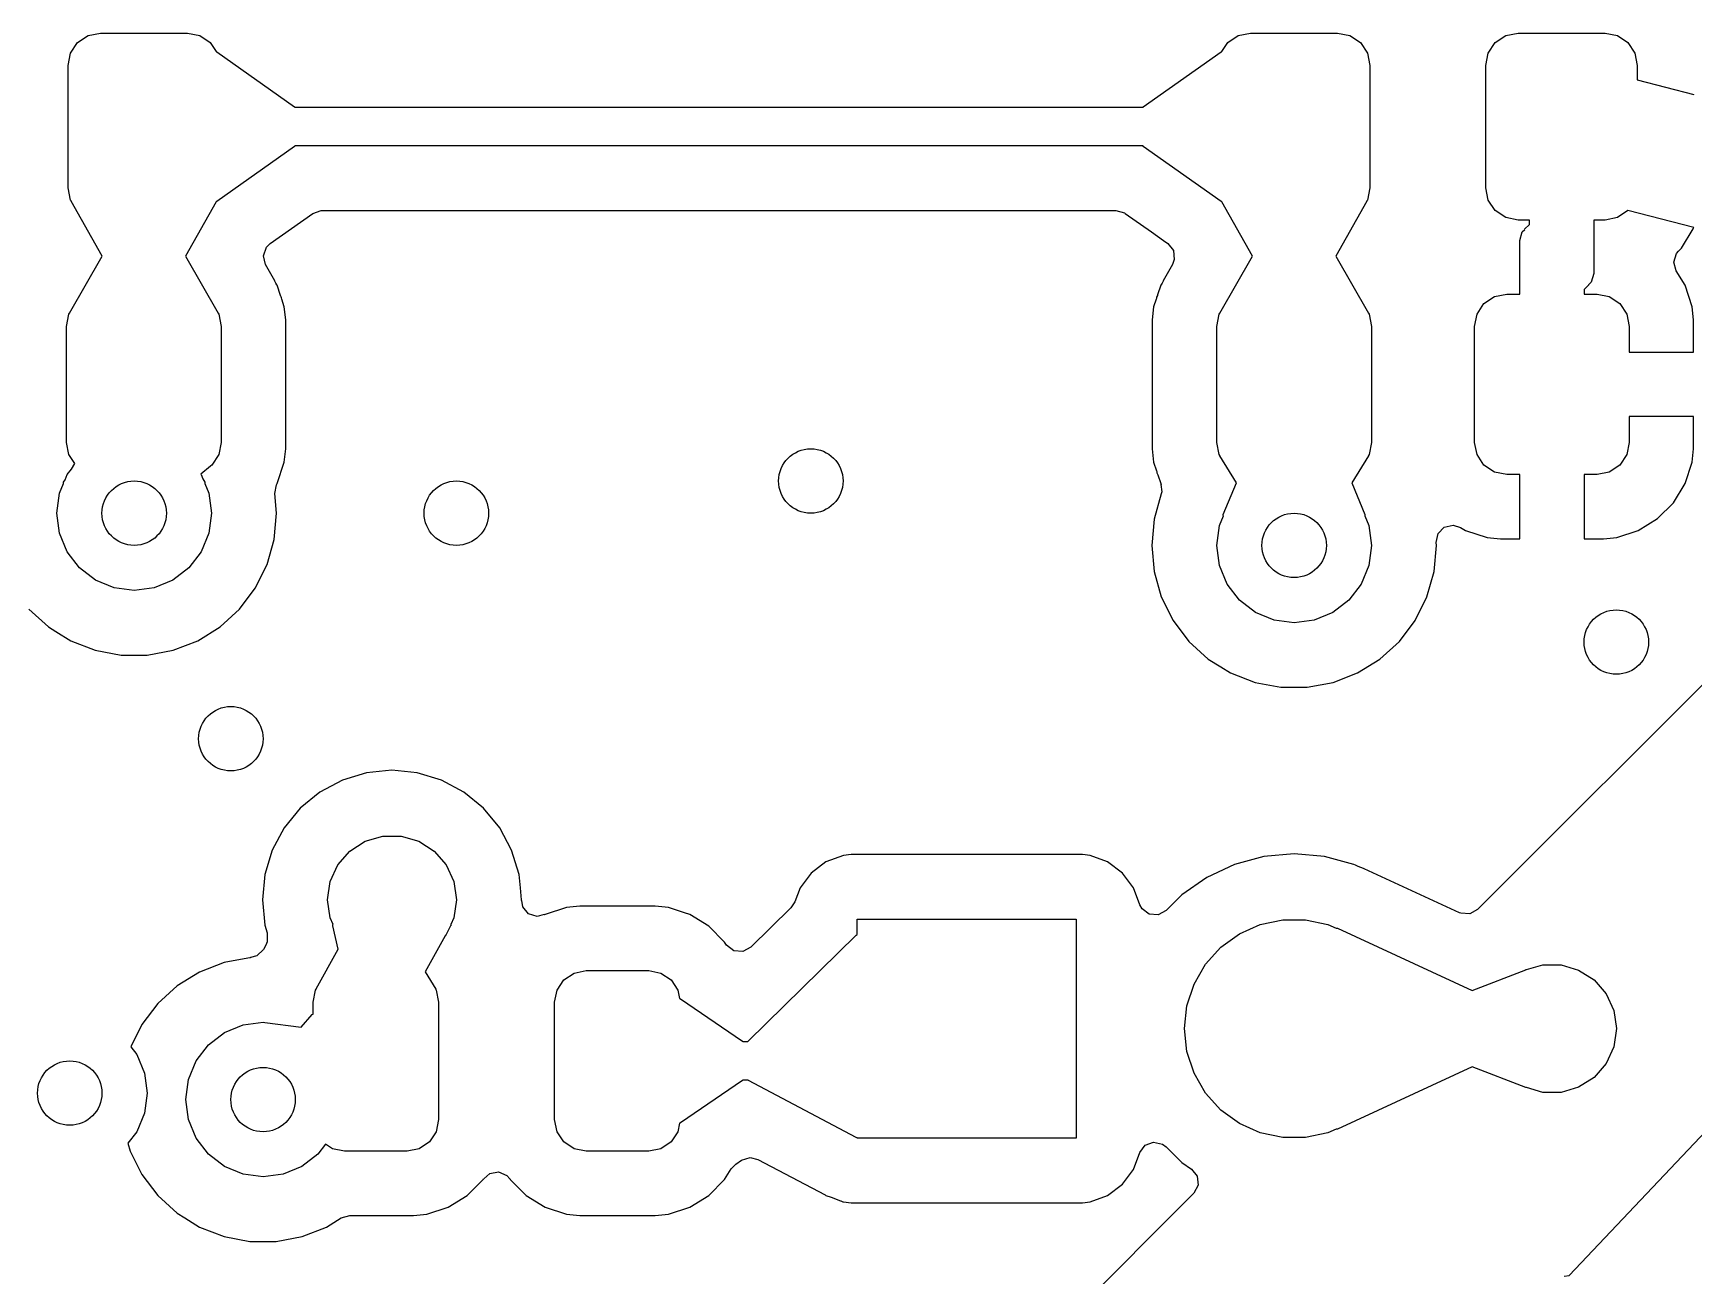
# Model space of a CAD drawing. Extents: x 90 to 175, y -109.5 to -35.9.
# Drawn here: x 116.22 to 129.1, y -70.92 to -61.27 of the extents above; entities that cross this region are included whole.
import ezdxf

# ---------------------------------------------------------------- set-up
doc = ezdxf.new("R2010")
doc.units = 0
doc.layers.add('BLACK', color=7, linetype='CONTINUOUS')

msp = doc.modelspace()

# ---------------------------------------------------------------- linework, layer by layer
at = {"layer": 'BLACK', "linetype": 'CONTINUOUS'}
for p, q in [((116.560723, -61.348223), (116.641829, -61.29403)), ((116.641829, -61.29403), (116.7375, -61.275)), ((116.7375, -61.275), (117.4125, -61.275)), ((117.4125, -61.275), (117.508171, -61.29403)), ((117.508171, -61.29403), (117.589277, -61.348223)), ((125.485723, -61.348223), (125.566829, -61.29403)), ((125.566829, -61.29403), (125.6625, -61.275)), ((125.6625, -61.275), (126.3375, -61.275)), ((126.3375, -61.275), (126.433171, -61.29403)), ((126.433171, -61.29403), (126.514277, -61.348223)), ((127.560723, -61.348223), (127.641829, -61.29403)), ((127.641829, -61.29403), (127.7375, -61.275)), ((127.7375, -61.275), (128.4125, -61.275)), ((128.4125, -61.275), (128.508171, -61.29403)), ((128.508171, -61.29403), (128.589277, -61.348223)), ((116.4875, -61.525), (116.50653, -61.429329)), ((116.50653, -61.429329), (116.560723, -61.348223)), ((117.589277, -61.348223), (117.635025, -61.416691)), ((117.635025, -61.416691), (117.640491, -61.418354)), ((117.640491, -61.418354), (118.245063, -61.846503)), ((124.82993, -61.846508), (125.434509, -61.418353)), ((125.434509, -61.418353), (125.439643, -61.417186)), ((125.439643, -61.417186), (125.485723, -61.348223)), ((126.514277, -61.348223), (126.56847, -61.429329)), ((126.56847, -61.429329), (126.5875, -61.525)), ((127.4875, -61.525), (127.50653, -61.429329)), ((127.50653, -61.429329), (127.560723, -61.348223)), ((128.589277, -61.348223), (128.64347, -61.429329)), ((128.64347, -61.429329), (128.6625, -61.525)), ((116.4875, -62.475), (116.4875, -61.525)), ((126.5875, -61.525), (126.5875, -62.475)), ((127.4875, -62.475), (127.4875, -61.525)), ((128.6625, -61.525), (128.6625, -61.636006)), ((128.6625, -61.636006), (129.101376, -61.75)), ((118.245063, -61.846503), (118.247264, -61.85)), ((118.247264, -61.85), (124.827506, -61.85)), ((124.827506, -61.85), (124.828427, -61.847777)), ((124.828427, -61.847777), (124.82993, -61.846508)), ((118.245062, -62.153497), (117.640491, -62.581645)), ((118.246573, -62.152222), (118.245062, -62.153497)), ((118.247493, -62.15), (118.246573, -62.152222)), ((124.827736, -62.15), (118.247493, -62.15)), ((124.829938, -62.153497), (124.827736, -62.15)), ((125.434508, -62.581645), (124.829938, -62.153497)), ((116.50653, -62.570671), (116.4875, -62.475)), ((126.5875, -62.475), (126.56847, -62.570671)), ((127.50653, -62.570671), (127.4875, -62.475)), ((116.510702, -62.576915), (116.50653, -62.570671)), ((116.510881, -62.578385), (116.510702, -62.576915)), ((116.751142, -63.004301), (116.510881, -62.578385)), ((117.636806, -62.582482), (117.398856, -63.004301)), ((117.640491, -62.581645), (117.636806, -62.582482)), ((125.438385, -62.582824), (125.434508, -62.581645)), ((125.676142, -63.004301), (125.438385, -62.582824)), ((126.564117, -62.578387), (126.323856, -63.004301)), ((126.564641, -62.5764), (126.564117, -62.578387)), ((126.56847, -62.570671), (126.564641, -62.5764)), ((127.560723, -62.651777), (127.50653, -62.570671)), ((118.054788, -62.907668), (118.385723, -62.673305)), ((118.385723, -62.673305), (118.451809, -62.650626)), ((118.451809, -62.650626), (118.457387, -62.6505)), ((118.457387, -62.6505), (124.617612, -62.6505)), ((124.617612, -62.6505), (124.684651, -62.670185)), ((124.684651, -62.670185), (124.689276, -62.673306)), ((124.689276, -62.673306), (124.893079, -62.817636)), ((127.641829, -62.70597), (127.560723, -62.651777)), ((127.7375, -62.725), (127.641829, -62.70597)), ((127.825, -62.725), (127.7375, -62.725)), ((127.825, -62.76), (127.825, -62.725)), ((128.4125, -62.725), (128.325, -62.725)), ((128.325, -62.725), (128.325, -63.141)), ((128.508171, -62.70597), (128.4125, -62.725)), ((128.589277, -62.651777), (128.508171, -62.70597)), ((128.590192, -62.650407), (128.589277, -62.651777)), ((129.100552, -62.782968), (128.590192, -62.650407)), ((124.893079, -62.817636), (124.986788, -62.884)), ((127.75, -62.884), (127.769685, -62.816961)), ((127.769685, -62.816961), (127.790921, -62.798559)), ((127.788681, -62.796319), (127.825, -62.76)), ((127.790921, -62.798559), (127.788681, -62.796319)), ((129.004817, -62.943342), (129.096856, -62.794124)), ((129.096856, -62.794124), (129.096858, -62.794119)), ((129.096858, -62.794119), (129.100552, -62.782968)), ((116.498603, -63.446323), (116.751142, -63.004301)), ((117.398856, -63.004301), (117.651395, -63.446322)), ((118.002624, -63.002398), (118.025775, -62.936475)), ((118.018788, -63.070371), (118.002624, -63.002398)), ((118.025775, -62.936475), (118.054788, -62.907668)), ((124.986788, -62.884), (125.020205, -62.907665)), ((125.020205, -62.907665), (125.063538, -62.962474)), ((125.063538, -62.962474), (125.070361, -63.032009)), ((125.423603, -63.446323), (125.676142, -63.004301)), ((126.323856, -63.004301), (126.576395, -63.446322)), ((127.75, -63.3), (127.75, -62.884)), ((128.946426, -63.050821), (128.967349, -62.984158)), ((128.967349, -62.984158), (128.982725, -62.965434)), ((128.982725, -62.965434), (129.004817, -62.943342)), ((118.090311, -63.195557), (118.018788, -63.070371)), ((125.056208, -63.070371), (124.984691, -63.195549)), ((125.070361, -63.032009), (125.056208, -63.070371)), ((128.964866, -63.118214), (128.946426, -63.050821)), ((129.034356, -63.230875), (128.964866, -63.118214)), ((118.090311, -63.195558), (118.090311, -63.195557)), ((118.090313, -63.195562), (118.090311, -63.195558)), ((118.092227, -63.199547), (118.090313, -63.195562)), ((118.092336, -63.199494), (118.092227, -63.199547)), ((118.099901, -63.214594), (118.092336, -63.199494)), ((118.107207, -63.22644), (118.099901, -63.214594)), ((118.109814, -63.230666), (118.107207, -63.22644)), ((118.136023, -63.309759), (118.109814, -63.230666)), ((124.965185, -63.230668), (124.940164, -63.306172)), ((124.975098, -63.214596), (124.965185, -63.230667)), ((124.965185, -63.230667), (124.965185, -63.230668)), ((124.982777, -63.199371), (124.975098, -63.214596)), ((124.982831, -63.199397), (124.982777, -63.199371)), ((124.98437, -63.196213), (124.982831, -63.199397)), ((124.984632, -63.195695), (124.98437, -63.196213)), ((124.984684, -63.195563), (124.984632, -63.195695)), ((124.984691, -63.195549), (124.984684, -63.195563)), ((128.286319, -63.228681), (128.25, -63.265)), ((128.305315, -63.208039), (128.284078, -63.22644)), ((128.284078, -63.22644), (128.286319, -63.228681)), ((128.325, -63.141), (128.305315, -63.208039)), ((129.034358, -63.23088), (129.034356, -63.230875)), ((129.089505, -63.397302), (129.034358, -63.23088)), ((118.138549, -63.317383), (118.136023, -63.309759)), ((118.13974, -63.320664), (118.138549, -63.317383)), ((118.143181, -63.329374), (118.13974, -63.320664)), ((118.143182, -63.329379), (118.143181, -63.329374)), ((118.143204, -63.329497), (118.143182, -63.329379)), ((118.145352, -63.33791), (118.143204, -63.329497)), ((118.164998, -63.397199), (118.145352, -63.33791)), ((124.929306, -63.338943), (124.910001, -63.397201)), ((124.930953, -63.332996), (124.929306, -63.338943)), ((124.931569, -63.330248), (124.930953, -63.332996)), ((124.933107, -63.324074), (124.931569, -63.330248)), ((124.938852, -63.309759), (124.933107, -63.324074)), ((124.940164, -63.306172), (124.938852, -63.309759)), ((127.41903, -63.454329), (127.473223, -63.373223)), ((127.473223, -63.373223), (127.554329, -63.31903)), ((127.554329, -63.31903), (127.65, -63.3)), ((127.65, -63.3), (127.75, -63.3)), ((128.25, -63.265), (128.25, -63.3)), ((128.25, -63.3), (128.35, -63.3)), ((128.35, -63.3), (128.445671, -63.31903)), ((128.445671, -63.31903), (128.526777, -63.373223)), ((128.526777, -63.373223), (128.58097, -63.454329)), ((116.475, -63.55), (116.49403, -63.454329)), ((116.49403, -63.454329), (116.498141, -63.448176)), ((116.498141, -63.448176), (116.498603, -63.446323)), ((117.651395, -63.446322), (117.651577, -63.447754)), ((117.651577, -63.447754), (117.65597, -63.454329)), ((117.65597, -63.454329), (117.675, -63.55)), ((118.164999, -63.397203), (118.164998, -63.397199)), ((118.175499, -63.499992), (118.164999, -63.397203)), ((118.1755, -64.500009), (118.175499, -63.499992)), ((124.910001, -63.397201), (124.8995, -63.499983)), ((124.8995, -63.499983), (124.8995, -64.500001)), ((125.4, -63.55), (125.41903, -63.454329)), ((125.41903, -63.454329), (125.423141, -63.448176)), ((125.423141, -63.448176), (125.423603, -63.446323)), ((126.576395, -63.446322), (126.576577, -63.447754)), ((126.576577, -63.447754), (126.58097, -63.454329)), ((126.58097, -63.454329), (126.6, -63.55)), ((127.4, -63.55), (127.41903, -63.454329)), ((128.58097, -63.454329), (128.6, -63.55)), ((129.099998, -63.500013), (129.089505, -63.397302)), ((129.099999, -63.500028), (129.099998, -63.500013)), ((129.099999, -63.75), (129.099999, -63.500028)), ((116.475, -64.45), (116.475, -63.55)), ((117.675, -63.55), (117.675, -64.45)), ((125.4, -64.45), (125.4, -63.55)), ((126.6, -63.55), (126.6, -64.45)), ((127.4, -64.45), (127.4, -63.55)), ((131.963681, -63.536318), (127.4239, -68.076098)), ((128.6, -63.55), (128.6, -63.75)), ((128.6, -63.75), (129.099999, -63.75)), ((129.1, -64.25), (128.6, -64.25)), ((128.6, -64.25), (128.6, -64.45)), ((129.1, -64.499973), (129.1, -64.25)), ((116.49403, -64.545671), (116.475, -64.45)), ((116.539344, -64.613488), (116.49403, -64.545671)), ((117.65597, -64.545671), (117.601777, -64.626777)), ((117.675, -64.45), (117.65597, -64.545671)), ((118.164999, -64.602797), (118.1755, -64.500009)), ((124.8995, -64.500001), (124.899501, -64.500019)), ((124.899501, -64.500019), (124.91, -64.602796)), ((125.41903, -64.545671), (125.4, -64.45)), ((125.423851, -64.552887), (125.41903, -64.545671)), ((126.58097, -64.545671), (126.576306, -64.552651)), ((126.6, -64.45), (126.58097, -64.545671)), ((127.41903, -64.545671), (127.4, -64.45)), ((127.473223, -64.626777), (127.41903, -64.545671)), ((128.58097, -64.545671), (128.526777, -64.626777)), ((128.6, -64.45), (128.58097, -64.545671)), ((129.089506, -64.60269), (129.099999, -64.499986)), ((129.099999, -64.499986), (129.1, -64.499973)), ((116.480385, -64.7), (116.513321, -64.657075)), ((116.513321, -64.657075), (116.539344, -64.613488)), ((117.592687, -64.634286), (117.517103, -64.696727)), ((117.592756, -64.634229), (117.592687, -64.634286)), ((117.593892, -64.632045), (117.592756, -64.634229)), ((117.601777, -64.626777), (117.593892, -64.632045)), ((118.109814, -64.769334), (118.164999, -64.602797)), ((124.91, -64.602796), (124.910002, -64.602802)), ((124.910002, -64.602802), (124.932257, -64.669964)), ((124.932257, -64.669964), (124.934042, -64.676541)), ((124.934042, -64.676541), (124.935941, -64.68545)), ((125.423993, -64.553782), (125.423851, -64.552887)), ((125.55255, -64.763881), (125.423993, -64.553782)), ((126.576006, -64.553782), (126.447449, -64.763881)), ((126.576306, -64.552651), (126.576006, -64.553782)), ((127.554329, -64.68097), (127.473223, -64.626777)), ((128.526777, -64.626777), (128.445671, -64.68097)), ((129.034358, -64.769119), (129.089505, -64.602697)), ((129.089505, -64.602697), (129.089506, -64.60269)), ((116.420445, -64.844709), (116.451831, -64.768934)), ((116.451831, -64.768934), (116.451845, -64.760286)), ((116.451845, -64.760286), (116.452594, -64.758794)), ((116.452594, -64.758794), (116.463821, -64.739988)), ((116.463821, -64.739988), (116.480385, -64.7)), ((117.517103, -64.696727), (117.519615, -64.7)), ((117.519615, -64.7), (117.533184, -64.732759)), ((117.533184, -64.732759), (117.547873, -64.758902)), ((117.547873, -64.758902), (117.548938, -64.767793)), ((117.548938, -64.767793), (117.548124, -64.768828)), ((117.548124, -64.768828), (117.579555, -64.844709)), ((118.091056, -64.847206), (118.104471, -64.77864)), ((118.104471, -64.77864), (118.108979, -64.770687)), ((118.108979, -64.770687), (118.109814, -64.769334)), ((124.935941, -64.68545), (124.935942, -64.685452)), ((124.935942, -64.685452), (124.941182, -64.69763)), ((124.941182, -64.69763), (124.943081, -64.702627)), ((124.943081, -64.702627), (124.965186, -64.769334)), ((124.967458, -64.776188), (124.964682, -64.777107)), ((124.964682, -64.777107), (124.97315, -64.833088)), ((124.965186, -64.769334), (124.965187, -64.769336)), ((124.965187, -64.769336), (124.967458, -64.776188)), ((125.450174, -65.009584), (125.55255, -64.763881)), ((126.447449, -64.763881), (126.549825, -65.009584)), ((127.65, -64.7), (127.554329, -64.68097)), ((127.75, -64.7), (127.65, -64.7)), ((127.75, -65.199998), (127.75, -64.7)), ((128.35, -64.7), (128.25, -64.7)), ((128.25, -64.7), (128.25, -65.199999)), ((128.445671, -64.68097), (128.35, -64.7)), ((128.942315, -64.918345), (129.034356, -64.769124)), ((129.034356, -64.769124), (129.034358, -64.769119)), ((116.4, -65), (116.420445, -64.844709)), ((117.579555, -64.844709), (117.6, -65)), ((118.105215, -65), (118.091056, -64.847206)), ((124.969552, -64.850274), (124.913603, -65.046914)), ((124.97315, -64.833088), (124.969552, -64.850274)), ((128.818345, -65.042315), (128.942315, -64.918345)), ((116.420445, -65.155291), (116.4, -65)), ((117.6, -65), (117.579555, -65.155291)), ((118.086397, -65.203083), (118.105215, -65)), ((124.913602, -65.046917), (124.894785, -65.249999)), ((124.913603, -65.046914), (124.913602, -65.046917)), ((125.420445, -65.094709), (125.451454, -65.019845)), ((125.450158, -65.018545), (125.450172, -65.00959)), ((125.451454, -65.019845), (125.450158, -65.018545)), ((125.450172, -65.00959), (125.450174, -65.009584)), ((126.549844, -65.018539), (126.548544, -65.019843)), ((126.548544, -65.019843), (126.579555, -65.094709)), ((126.549825, -65.009584), (126.549844, -65.018539)), ((128.669124, -65.134356), (128.818345, -65.042315)), ((116.480385, -65.3), (116.420445, -65.155291)), ((117.579555, -65.155291), (117.519615, -65.3)), ((125.4, -65.25), (125.420445, -65.094709)), ((126.579555, -65.094709), (126.6, -65.25)), ((127.103097, -65.227151), (127.11651, -65.158585)), ((127.11651, -65.158585), (127.164866, -65.108151)), ((127.164866, -65.108151), (127.232811, -65.091867)), ((127.232811, -65.091867), (127.291664, -65.110171)), ((127.291664, -65.110171), (127.330871, -65.134354)), ((127.330871, -65.134354), (127.33088, -65.134358)), ((127.33088, -65.134358), (127.497302, -65.189505)), ((127.497302, -65.189505), (127.497309, -65.189506)), ((127.497309, -65.189506), (127.600019, -65.199999)), ((128.399986, -65.199998), (128.502697, -65.189505)), ((128.502697, -65.189505), (128.669119, -65.134358)), ((128.669119, -65.134358), (128.669124, -65.134356)), ((116.575736, -65.424264), (116.480385, -65.3)), ((117.519615, -65.3), (117.424264, -65.424264)), ((118.030582, -65.39925), (118.086397, -65.203083)), ((124.894785, -65.249999), (124.894785, -65.25)), ((124.894785, -65.25), (124.913602, -65.453082)), ((125.420445, -65.405291), (125.4, -65.25)), ((126.6, -65.25), (126.579555, -65.405291)), ((127.086397, -65.453083), (127.105215, -65.25)), ((127.105215, -65.25), (127.103097, -65.227151)), ((127.600019, -65.199999), (127.749999, -65.199999)), ((127.749999, -65.199999), (127.75, -65.199998)), ((128.25, -65.199999), (128.399972, -65.199999)), ((128.399972, -65.199999), (128.399986, -65.199998)), ((116.7, -65.519615), (116.575736, -65.424264)), ((117.424264, -65.424264), (117.3, -65.519615)), ((117.939673, -65.581821), (118.030582, -65.39925)), ((125.480385, -65.55), (125.420445, -65.405291)), ((126.579555, -65.405291), (126.519615, -65.55)), ((116.844709, -65.579555), (116.7, -65.519615)), ((117, -65.6), (116.844709, -65.579555)), ((117.155291, -65.579555), (117, -65.6)), ((117.3, -65.519615), (117.155291, -65.579555)), ((124.913602, -65.453082), (124.969417, -65.649247)), ((125.575736, -65.674264), (125.480385, -65.55)), ((126.519615, -65.55), (126.424264, -65.674264)), ((127.030582, -65.64925), (127.086397, -65.453083)), ((117.816764, -65.744579), (117.939673, -65.581821)), ((124.969417, -65.649247), (124.969422, -65.64926)), ((124.969422, -65.64926), (125.060327, -65.831821)), ((125.7, -65.769615), (125.575736, -65.674264)), ((126.424264, -65.674264), (126.3, -65.769615)), ((126.939673, -65.831821), (127.030582, -65.64925)), ((116.183237, -65.744581), (116.333958, -65.88198)), ((117.666041, -65.881981), (117.816764, -65.744579)), ((125.060327, -65.831821), (125.183237, -65.994581)), ((125.844709, -65.829555), (125.7, -65.769615)), ((126, -65.85), (125.844709, -65.829555)), ((126.155291, -65.829555), (126, -65.85)), ((126.3, -65.769615), (126.155291, -65.829555)), ((126.816764, -65.994579), (126.939673, -65.831821)), ((116.333958, -65.88198), (116.33396, -65.881982)), ((116.33396, -65.881982), (116.392421, -65.918179)), ((116.392421, -65.918179), (116.507363, -65.989348)), ((117.492637, -65.989348), (117.666041, -65.881981)), ((116.507363, -65.989348), (116.697544, -66.063024)), ((116.697544, -66.063024), (116.898024, -66.1005)), ((117.101976, -66.1005), (117.302456, -66.063024)), ((117.302456, -66.063024), (117.492637, -65.989348)), ((125.183237, -65.994581), (125.333958, -66.13198)), ((126.666041, -66.131981), (126.816764, -65.994579)), ((116.898024, -66.1005), (116.898026, -66.1005)), ((116.898026, -66.1005), (117.101974, -66.1005)), ((117.101974, -66.1005), (117.101976, -66.1005)), ((125.333958, -66.13198), (125.33396, -66.131982)), ((125.33396, -66.131982), (125.431169, -66.192171)), ((125.431169, -66.192171), (125.507363, -66.239348)), ((126.492637, -66.239348), (126.666041, -66.131981)), ((125.507363, -66.239348), (125.697544, -66.313024)), ((125.697544, -66.313024), (125.898024, -66.3505)), ((125.898024, -66.3505), (125.898026, -66.3505)), ((125.898026, -66.3505), (126.101974, -66.3505)), ((126.101974, -66.3505), (126.101976, -66.3505)), ((126.101976, -66.3505), (126.302456, -66.313024)), ((126.302456, -66.313024), (126.492637, -66.239348)), ((119, -66.994659), (118.80387, -67.013975)), ((119.196129, -67.013975), (119, -66.994659)), ((118.615266, -67.071188), (118.441467, -67.164086)), ((118.80387, -67.013975), (118.615266, -67.071188)), ((119.196132, -67.013976), (119.196129, -67.013975)), ((119.384727, -67.071186), (119.196132, -67.013976)), ((119.384733, -67.071188), (119.384727, -67.071186)), ((119.558532, -67.164086), (119.384733, -67.071188)), ((118.44146, -67.16409), (118.289116, -67.289116)), ((118.441467, -67.164086), (118.44146, -67.16409)), ((119.558539, -67.16409), (119.558532, -67.164086)), ((119.710883, -67.289116), (119.558539, -67.16409)), ((118.289116, -67.289116), (118.16409, -67.44146)), ((119.835909, -67.44146), (119.710883, -67.289116)), ((118.164086, -67.441467), (118.071188, -67.615266)), ((118.16409, -67.44146), (118.164086, -67.441467)), ((118.792292, -67.545184), (118.928843, -67.505089)), ((118.928843, -67.505089), (119.071157, -67.505089)), ((119.071157, -67.505089), (119.207708, -67.545184)), ((119.835913, -67.441467), (119.835909, -67.44146)), ((119.928811, -67.615266), (119.835913, -67.441467)), ((118.071188, -67.615266), (118.013975, -67.80387)), ((118.579373, -67.72968), (118.67257, -67.622125)), ((118.67257, -67.622125), (118.792292, -67.545184)), ((119.207708, -67.545184), (119.32743, -67.622125)), ((119.32743, -67.622125), (119.420627, -67.72968)), ((119.928811, -67.615269), (119.928811, -67.615266)), ((119.928814, -67.615273), (119.928811, -67.615269)), ((119.986024, -67.803868), (119.928814, -67.615273)), ((118.520254, -67.859134), (118.579373, -67.72968)), ((119.420627, -67.72968), (119.479746, -67.859134)), ((122.367664, -67.706206), (122.252455, -67.792452)), ((122.367671, -67.706202), (122.367664, -67.706206)), ((122.502516, -67.655908), (122.367671, -67.706202)), ((122.562123, -67.649501), (122.502516, -67.655908)), ((122.562129, -67.6495), (122.562123, -67.649501)), ((124.357864, -67.6495), (122.562129, -67.6495)), ((124.357873, -67.6495), (124.357864, -67.6495)), ((124.357881, -67.6495), (124.357873, -67.6495)), ((124.357883, -67.649501), (124.357881, -67.6495)), ((124.417483, -67.655908), (124.357883, -67.649501)), ((124.552328, -67.706202), (124.417482, -67.655908)), ((124.417482, -67.655908), (124.417483, -67.655908)), ((124.552335, -67.706206), (124.552328, -67.706202)), ((124.667544, -67.792452), (124.552335, -67.706206)), ((125.536335, -67.726098), (125.322171, -67.825964)), ((125.536344, -67.726094), (125.536335, -67.726098)), ((125.764586, -67.664938), (125.536344, -67.726094)), ((125.764596, -67.664936), (125.764586, -67.664938)), ((125.999999, -67.644341), (125.764596, -67.664936)), ((126.000001, -67.644341), (125.999999, -67.644341)), ((126.235403, -67.664936), (126.000001, -67.644341)), ((126.235413, -67.664938), (126.235403, -67.664936)), ((126.46366, -67.726096), (126.235413, -67.664938)), ((126.463663, -67.726097), (126.46366, -67.726096)), ((126.477438, -67.73252), (126.463663, -67.726097)), ((126.492034, -67.739326), (126.477438, -67.73252)), ((126.496965, -67.741372), (126.492034, -67.739326)), ((126.539161, -67.756785), (126.496965, -67.741372)), ((126.543997, -67.758909), (126.539161, -67.756785)), ((127.284201, -68.100979), (126.543997, -67.758909)), ((118.013975, -67.80387), (117.994659, -68)), ((118.5, -68), (118.520254, -67.859134)), ((119.479746, -67.859134), (119.5, -68)), ((119.996329, -67.908495), (119.986024, -67.803868)), ((122.252452, -67.792455), (122.166206, -67.907664)), ((122.252455, -67.792452), (122.252452, -67.792455)), ((124.667547, -67.792455), (124.667544, -67.792452)), ((124.753793, -67.907664), (124.667547, -67.792455)), ((125.322169, -67.825965), (125.1286, -67.961503)), ((125.322171, -67.825964), (125.322169, -67.825965)), ((117.994659, -68), (118.013975, -68.19613)), ((118.520254, -68.140866), (118.5, -68)), ((119.5, -68), (119.479746, -68.140866)), ((120.005341, -68), (119.996329, -67.908495)), ((120.005341, -68.006092), (120.005341, -68)), ((120.008505, -68.006092), (120.005341, -68.006092)), ((120.015595, -68.055476), (120.008505, -68.006092)), ((122.12553, -68.01672), (122.096195, -68.061894)), ((122.166202, -67.907671), (122.12553, -68.01672)), ((122.166206, -67.907664), (122.166202, -67.907671)), ((124.753797, -67.907671), (124.753793, -67.907664)), ((124.80281, -68.039081), (124.753797, -67.907671)), ((125.1286, -67.961503), (125.006673, -68.08343)), ((118.543155, -68.191014), (118.520254, -68.140866)), ((119.479746, -68.140866), (119.456116, -68.192608)), ((120.060346, -68.109133), (120.015595, -68.055476)), ((120.127003, -68.130078), (120.060346, -68.109133)), ((120.181817, -68.115098), (120.127003, -68.130078)), ((120.183027, -68.117692), (120.181817, -68.115098)), ((120.189577, -68.114637), (120.183027, -68.117692)), ((120.354723, -68.059913), (120.189577, -68.114637)), ((120.456644, -68.0495), (120.354723, -68.059913)), ((120.456652, -68.0495), (120.456644, -68.0495)), ((121.043348, -68.0495), (120.456652, -68.0495)), ((121.043355, -68.0495), (121.043348, -68.0495)), ((121.145276, -68.059913), (121.043355, -68.0495)), ((121.269205, -68.100979), (121.145276, -68.059913)), ((121.310425, -68.114638), (121.269205, -68.100979)), ((121.310427, -68.114639), (121.310425, -68.114638)), ((121.310433, -68.114642), (121.310427, -68.114639)), ((121.458499, -68.205971), (121.310433, -68.114642)), ((122.096195, -68.061894), (121.783797, -68.368433)), ((122.61, -68.270382), (122.61, -68.15)), ((122.61, -68.15), (124.31, -68.15)), ((124.31, -68.15), (124.31, -69.85)), ((124.819725, -68.070058), (124.80281, -68.039081)), ((124.875658, -68.11193), (124.819725, -68.070058)), ((124.94535, -68.116914), (124.875658, -68.11193)), ((125.006673, -68.08343), (124.94535, -68.116914)), ((125.737336, -68.191602), (125.911151, -68.154656)), ((125.911151, -68.154656), (126.088849, -68.154656)), ((126.088849, -68.154656), (126.262664, -68.191602)), ((127.292885, -68.104599), (127.284201, -68.100979)), ((127.362577, -68.109583), (127.292885, -68.104599)), ((127.4239, -68.076098), (127.362577, -68.109583)), ((118.013975, -68.19613), (118.032189, -68.256173)), ((118.032189, -68.256173), (118.032812, -68.32604)), ((118.54037, -68.201028), (118.541784, -68.192186)), ((118.583921, -68.383626), (118.54037, -68.201028)), ((118.541784, -68.192186), (118.543155, -68.191014)), ((119.413013, -68.279106), (119.256594, -68.559694)), ((119.420627, -68.27032), (119.413013, -68.279106)), ((119.43293, -68.243378), (119.420627, -68.27032)), ((119.455553, -68.202798), (119.43293, -68.243378)), ((119.456135, -68.201598), (119.455553, -68.202798)), ((119.456116, -68.192608), (119.456152, -68.192644)), ((119.456152, -68.192644), (119.456135, -68.201598)), ((121.458503, -68.205974), (121.458499, -68.205971)), ((121.581528, -68.328999), (121.458503, -68.205974)), ((121.763427, -69.096637), (122.602317, -68.273479)), ((122.602317, -68.273479), (122.61, -68.270382)), ((125.431239, -68.368327), (125.575, -68.263878)), ((125.575, -68.263878), (125.737336, -68.191602)), ((126.262664, -68.191602), (126.326527, -68.220035)), ((126.326527, -68.220035), (126.326951, -68.219613)), ((126.326951, -68.219613), (126.335906, -68.219622)), ((126.335906, -68.219622), (126.336325, -68.219806)), ((126.336325, -68.219806), (127.381528, -68.702825)), ((118.00273, -68.386631), (117.95278, -68.435485)), ((118.021694, -68.352799), (118.00273, -68.386631)), ((118.032812, -68.32604), (118.021694, -68.352799)), ((118.411609, -68.691016), (118.583921, -68.383626)), ((121.591413, -68.345025), (121.581528, -68.328999)), ((121.596984, -68.353293), (121.591413, -68.345025)), ((121.652519, -68.395692), (121.596984, -68.353293)), ((121.72216, -68.401336), (121.652519, -68.395692)), ((121.783797, -68.368433), (121.72216, -68.401336)), ((125.312336, -68.500383), (125.431239, -68.368327)), ((117.697544, -68.487477), (117.507367, -68.561151)), ((117.697547, -68.487476), (117.697544, -68.487476)), ((117.697544, -68.487476), (117.697544, -68.487477)), ((117.797787, -68.468738), (117.697547, -68.487476)), ((117.89803, -68.449999), (117.797787, -68.468738)), ((117.903736, -68.449471), (117.89803, -68.449999)), ((117.95278, -68.435485), (117.903576, -68.447752)), ((117.903576, -68.447752), (117.903736, -68.449471)), ((125.223486, -68.654274), (125.312336, -68.500383)), ((127.381528, -68.702825), (127.797456, -68.542381)), ((127.797456, -68.542381), (127.798026, -68.542161)), ((127.798026, -68.542161), (127.802235, -68.542264)), ((127.802235, -68.542264), (127.928843, -68.505089)), ((127.928843, -68.505089), (128.071157, -68.505089)), ((128.071157, -68.505089), (128.207708, -68.545184)), ((117.333961, -68.668519), (117.18324, -68.805918)), ((117.333963, -68.668517), (117.333961, -68.668519)), ((117.50736, -68.561155), (117.333963, -68.668517)), ((117.507367, -68.561151), (117.50736, -68.561155)), ((119.256594, -68.559694), (119.339439, -68.693207)), ((120.281054, -68.700471), (120.333893, -68.621393)), ((120.333893, -68.621393), (120.412971, -68.568554)), ((120.412971, -68.568554), (120.50625, -68.55)), ((120.50625, -68.55), (120.99375, -68.55)), ((120.99375, -68.55), (121.087029, -68.568554)), ((121.087029, -68.568554), (121.166107, -68.621393)), ((121.166107, -68.621393), (121.218946, -68.700471)), ((125.168575, -68.823275), (125.223486, -68.654274)), ((128.207708, -68.545184), (128.32743, -68.622125)), ((128.32743, -68.622125), (128.420627, -68.72968)), ((118.3875, -68.79375), (118.406054, -68.700471)), ((118.3875, -68.887535), (118.3875, -68.79375)), ((118.406054, -68.700471), (118.410961, -68.693125)), ((118.410961, -68.693125), (118.411609, -68.691016)), ((119.339439, -68.693207), (119.339551, -68.693894)), ((119.339551, -68.693894), (119.343946, -68.700471)), ((119.343946, -68.700471), (119.3625, -68.79375)), ((119.3625, -68.79375), (119.3625, -69.70625)), ((120.2625, -68.79375), (120.281054, -68.700471)), ((120.2625, -69.70625), (120.2625, -68.79375)), ((121.218946, -68.700471), (121.232027, -68.766238)), ((121.232027, -68.766238), (121.232675, -68.765966)), ((121.232675, -68.765966), (121.239339, -68.768006)), ((121.239339, -68.768006), (121.719903, -69.096516)), ((128.420627, -68.72968), (128.479746, -68.859134)), ((117.18324, -68.805918), (117.06033, -68.968678)), ((118.295132, -68.988923), (118.380334, -68.891099)), ((118.380334, -68.891099), (118.3875, -68.887535)), ((125.15, -69), (125.168575, -68.823275)), ((128.479746, -68.859134), (128.5, -69)), ((117.06033, -68.968678), (116.974452, -69.141142)), ((117.575739, -69.126236), (117.700003, -69.030885)), ((117.700003, -69.030885), (117.844712, -68.970945)), ((117.844712, -68.970945), (118.000003, -68.9505)), ((118.000003, -68.9505), (118.012909, -68.952199)), ((118.012909, -68.952199), (118.013199, -68.952218)), ((118.013199, -68.952218), (118.295132, -68.988923)), ((125.168575, -69.176725), (125.15, -69)), ((128.132743, -70.915437), (129.969235, -68.976918)), ((128.5, -69), (128.479746, -69.140866)), ((116.974452, -69.141142), (117.019615, -69.2)), ((117.480388, -69.2505), (117.575739, -69.126236)), ((121.719903, -69.096516), (121.722178, -69.1)), ((121.722178, -69.1), (121.762034, -69.1)), ((121.762034, -69.1), (121.763427, -69.096637)), ((125.223486, -69.345726), (125.168575, -69.176725)), ((128.479746, -69.140866), (128.420627, -69.27032)), ((117.019615, -69.2), (117.079555, -69.344709)), ((117.420448, -69.395209), (117.480388, -69.2505)), ((127.381528, -69.297174), (126.336325, -69.780193)), ((127.798026, -69.457838), (127.381528, -69.297174)), ((128.420627, -69.27032), (128.32743, -69.377875)), ((117.079555, -69.344709), (117.1, -69.5)), ((117.400003, -69.5505), (117.420448, -69.395209)), ((121.719903, -69.403484), (121.239341, -69.731992)), ((121.721573, -69.402098), (121.719903, -69.403484)), ((121.722442, -69.4), (121.721573, -69.402098)), ((121.763499, -69.4), (121.722442, -69.4)), ((121.766226, -69.403296), (121.763499, -69.4)), ((122.602367, -69.845959), (121.766226, -69.403296)), ((125.312336, -69.499617), (125.223486, -69.345726)), ((128.32743, -69.377875), (128.207708, -69.454816)), ((117.1, -69.5), (117.079555, -69.655291)), ((117.420448, -69.705791), (117.400003, -69.5505)), ((125.431239, -69.631673), (125.312336, -69.499617)), ((127.802414, -69.457788), (127.798026, -69.457838)), ((127.928843, -69.494911), (127.802414, -69.457788)), ((128.071157, -69.494911), (127.928843, -69.494911)), ((128.207708, -69.454816), (128.071157, -69.494911)), ((117.079555, -69.655291), (117.019615, -69.8)), ((125.575, -69.736122), (125.431239, -69.631673)), ((117.019615, -69.8), (116.951915, -69.888227)), ((117.480388, -69.8505), (117.420448, -69.705791)), ((119.343946, -69.799529), (119.291107, -69.878607)), ((119.3625, -69.70625), (119.343946, -69.799529)), ((120.281054, -69.799529), (120.2625, -69.70625)), ((120.333893, -69.878607), (120.281054, -69.799529)), ((121.218946, -69.799529), (121.166107, -69.878607)), ((121.232076, -69.733517), (121.218946, -69.799529)), ((121.239341, -69.731992), (121.232076, -69.733517)), ((125.737336, -69.808398), (125.575, -69.736122)), ((125.911151, -69.845344), (125.737336, -69.808398)), ((126.262664, -69.808398), (126.088849, -69.845344)), ((126.32667, -69.7799), (126.262664, -69.808398)), ((126.327378, -69.780553), (126.32667, -69.7799)), ((126.336325, -69.780193), (126.327378, -69.780553)), ((116.951915, -69.888227), (116.96942, -69.949747)), ((116.96942, -69.949747), (116.969425, -69.94976)), ((116.969425, -69.94976), (117.06033, -70.132321)), ((117.575739, -69.974764), (117.480388, -69.8505)), ((118.484778, -69.895903), (118.424267, -69.974764)), ((118.537971, -69.931446), (118.484778, -69.895903)), ((118.63125, -69.95), (118.537971, -69.931446)), ((119.11875, -69.95), (118.63125, -69.95)), ((119.212029, -69.931446), (119.11875, -69.95)), ((119.291107, -69.878607), (119.212029, -69.931446)), ((120.412971, -69.931446), (120.333893, -69.878607)), ((120.50625, -69.95), (120.412971, -69.931446)), ((120.99375, -69.95), (120.50625, -69.95)), ((121.087029, -69.931446), (120.99375, -69.95)), ((121.166107, -69.878607), (121.087029, -69.931446)), ((122.607834, -69.847319), (122.602367, -69.845959)), ((122.61, -69.846423), (122.607834, -69.847319)), ((122.61, -69.85), (122.61, -69.846423)), ((124.31, -69.85), (122.61, -69.85)), ((124.753796, -70.092331), (124.80281, -69.960916)), ((124.80281, -69.960916), (124.844681, -69.904984)), ((124.844681, -69.904984), (124.910145, -69.880566)), ((124.910145, -69.880566), (124.978418, -69.895417)), ((124.978418, -69.895417), (125.006673, -69.916569)), ((125.006673, -69.916569), (125.128599, -70.038495)), ((126.088849, -69.845344), (125.911151, -69.845344)), ((117.700003, -70.070115), (117.575739, -69.974764)), ((117.844712, -70.130055), (117.700003, -70.070115)), ((118.300003, -70.070115), (118.155294, -70.130055)), ((118.424267, -69.974764), (118.300003, -70.070115)), ((121.581526, -70.171003), (121.632336, -70.088625)), ((121.632336, -70.088625), (121.667892, -70.051359)), ((121.667892, -70.051359), (121.711726, -70.021395)), ((121.711726, -70.021395), (121.778177, -69.999814)), ((121.778177, -69.999814), (121.839719, -70.014174)), ((121.839719, -70.014174), (122.36055, -70.289908)), ((125.128599, -70.038495), (125.20335, -70.090836)), ((125.20335, -70.090836), (125.246974, -70.145411)), ((117.06033, -70.132321), (117.18324, -70.295081)), ((118.000003, -70.1505), (117.844712, -70.130055)), ((118.155294, -70.130055), (118.000003, -70.1505)), ((119.583503, -70.294026), (119.706526, -70.171003)), ((119.706526, -70.171003), (119.706958, -70.170301)), ((119.706958, -70.170301), (119.707381, -70.169921)), ((119.707381, -70.169921), (119.711007, -70.165336)), ((119.711007, -70.165336), (119.71179, -70.165955)), ((119.71179, -70.165955), (119.758902, -70.123575)), ((119.758902, -70.123575), (119.827864, -70.112349)), ((119.827864, -70.112349), (119.891948, -70.140188)), ((119.891948, -70.140188), (119.913842, -70.165455)), ((119.913842, -70.165455), (119.913993, -70.165336)), ((119.913993, -70.165336), (119.916643, -70.168687)), ((119.916643, -70.168687), (119.91804, -70.170299)), ((119.91804, -70.170299), (119.918474, -70.171003)), ((119.918474, -70.171003), (119.918475, -70.171004)), ((119.918475, -70.171004), (120.041496, -70.294025)), ((121.458503, -70.294026), (121.581526, -70.171003)), ((124.552331, -70.293796), (124.667546, -70.207546)), ((124.667546, -70.207546), (124.753796, -70.092331)), ((125.254168, -70.21491), (125.222646, -70.277264)), ((125.246974, -70.145411), (125.254168, -70.21491)), ((117.18324, -70.295081), (117.333961, -70.43248)), ((119.435425, -70.385362), (119.583503, -70.294026)), ((120.041496, -70.294025), (120.0415, -70.294028)), ((120.0415, -70.294028), (120.189566, -70.385357)), ((121.310425, -70.385362), (121.458503, -70.294026)), ((125.219907, -70.280091), (122.286319, -73.213681)), ((122.36055, -70.289908), (122.367666, -70.293794)), ((122.367666, -70.293794), (122.367669, -70.293796)), ((122.367669, -70.293796), (122.408085, -70.30887)), ((122.408085, -70.30887), (122.480335, -70.336508)), ((122.480335, -70.336508), (122.481982, -70.336917)), ((122.481982, -70.336917), (122.482481, -70.337042)), ((122.482481, -70.337042), (122.489185, -70.339119)), ((122.489185, -70.339119), (122.498835, -70.342717)), ((122.498835, -70.342717), (122.502517, -70.344091)), ((122.502517, -70.344091), (122.562127, -70.3505)), ((124.357872, -70.350499), (124.417483, -70.344091)), ((124.417483, -70.344091), (124.552331, -70.293796)), ((125.222646, -70.277264), (125.219907, -70.280091)), ((117.333961, -70.43248), (117.333963, -70.432482)), ((117.333963, -70.432482), (117.39306, -70.469073)), ((117.39306, -70.469073), (117.507366, -70.539848)), ((118.49264, -70.539848), (118.606946, -70.469072)), ((118.606946, -70.469072), (118.672223, -70.4505)), ((118.672223, -70.4505), (119.168343, -70.4505)), ((119.168343, -70.4505), (119.168348, -70.4505)), ((119.168348, -70.4505), (119.270275, -70.440087)), ((119.270275, -70.440087), (119.435425, -70.385362)), ((120.189566, -70.385357), (120.189569, -70.385358)), ((120.189569, -70.385358), (120.189575, -70.385362)), ((120.189575, -70.385362), (120.354725, -70.440087)), ((120.354725, -70.440087), (120.456652, -70.4505)), ((120.456652, -70.4505), (120.456657, -70.4505)), ((120.456657, -70.4505), (121.043343, -70.4505)), ((121.043343, -70.4505), (121.043348, -70.4505)), ((121.043348, -70.4505), (121.145275, -70.440087)), ((121.145275, -70.440087), (121.310425, -70.385362)), ((122.562127, -70.3505), (124.357872, -70.350499)), ((117.507366, -70.539848), (117.697547, -70.613524)), ((118.302459, -70.613524), (118.49264, -70.539848)), ((117.697547, -70.613524), (117.898027, -70.651)), ((117.898027, -70.651), (117.898029, -70.651)), ((117.898029, -70.651), (118.101977, -70.651)), ((118.101977, -70.651), (118.101979, -70.651)), ((118.101979, -70.651), (118.302459, -70.613524)), ((128.094709, -70.920445), (128.132743, -70.915437))]:
    msp.add_line(p, q, dxfattribs=at)
at = {"layer": 'BLACK'}
for centre in [(122.25, -64.75), (117, -65), (119.5, -65), (126, -65.25), (128.5, -66), (117.75, -66.75), (116.5, -69.5), (118.000003, -69.5505)]:
    msp.add_circle(centre, 0.25, dxfattribs=at)

doc.saveas('drawing.dxf')
